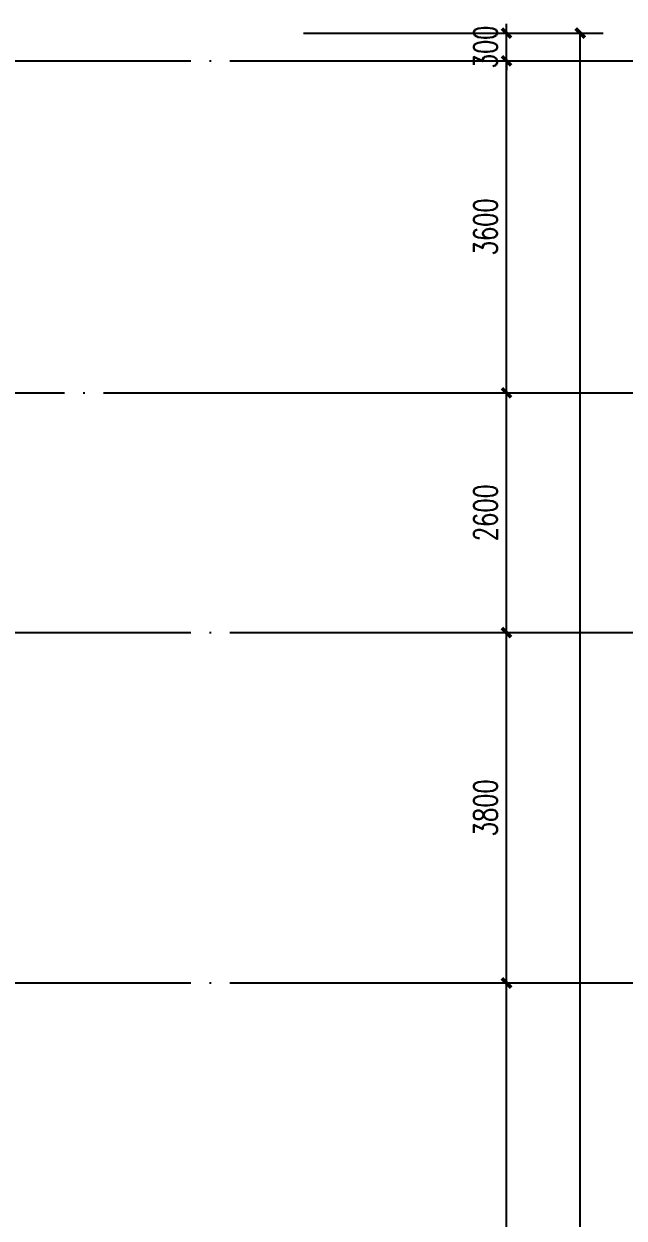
# Model space of a CAD drawing. Extents: x -621157 to 1764546, y -106808 to 741893.
# Drawn here: x 608138 to 614644, y 131982 to 144932 of the extents above; entities that cross this region are included whole.
import ezdxf
from ezdxf.xclip import XClip

# ---------------------------------------------------------------- set-up
doc = ezdxf.new("R2010")
doc.units = 0
doc.header["$LTSCALE"] = 1000
doc.header["$MEASUREMENT"] = 0
doc.header["$XCLIPFRAME"] = 0
doc.linetypes.add('XREF-A-101-平面图_t3$0$DOTE', pattern=[2.42, 2, -0.2, 0.02, -0.2])
for name, color, linetype in [('0-底图', 7, 'Continuous'), ('XREF-A-101-平面图_t3$0$A-DOTE', 8, 'Continuous'), ('XREF-A-101-平面图_t3$0$AXIS', 8, 'Continuous')]:
    doc.layers.add(name, color=color, linetype=linetype)
doc.styles.add('XREF-A-101-平面图_t3$0$A-DIM_T3', font='SIMPLEX', dxfattribs={"width": 0.705882, "bigfont": 'GBCBIG'})
doc.dimstyles.new('XREF-A-101-平面图_t3$0$A-DIM-100', dxfattribs={"dimscale": 100, "dimtxt": 2.55, "dimasz": 1, "dimexe": 2.5, "dimexo": 3, "dimgap": 1, "dimtad": 1, "dimdec": 0, "dimzin": 0, "dimdsep": 46, "dimtxsty": 'XREF-A-101-平面图_t3$0$A-DIM_T3', "dimblk": 'XREF-A-101-平面图_t3$0$_ArchTick', "dimcen": 0.09, "dimclrt": 7, "dimazin": 2, "dimtfac": 1, "dimtdec": 0, "dimtix": 1, "dimtmove": 2, "dimatfit": 3, "dimfxl": 0, "dimtolj": 1, "dimtzin": 0, "dimarcsym": 0})

# ---------------------------------------------------------------- blocks, each defined once
blk = doc.blocks.new('XREF-A-101-平面图_t3$0$_ArchTick')
at = {"color": 0, "linetype": 'ByBlock', "const_width": 0.4}
blk.add_lwpolyline([(-0.5, -0.5), (0.5, 0.5)], dxfattribs=at)
blk = doc.blocks.new('*D25473')
at = {"layer": 'Defpoints', "color": 0}
for p in [(69800, 40300), (73100, 40300), (69800, -300)]:
    blk.add_point(p, dxfattribs=at)
at = {"layer": 'XREF-A-101-平面图_t3$0$AXIS', "color": 0, "lineweight": -2}
for p, q in [((70100, 40300), (73350, 40300)), ((73100, -300), (73100, 40300)), ((70100, -300), (73350, -300))]:
    blk.add_line(p, q, dxfattribs=at)
at = {"layer": 'XREF-A-101-平面图_t3$0$AXIS', "color": 0, "linetype": 'ByBlock', "lineweight": -2, "xscale": 100, "yscale": 100, "zscale": 100}
for p, rotation in [((73100, 40300), 90), ((73100, -300), 270)]:
    blk.add_blockref('XREF-A-101-平面图_t3$0$_ArchTick', p, dxfattribs=dict(at, rotation=rotation))
at = {"layer": 'XREF-A-101-平面图_t3$0$AXIS', "color": 7, "insert": (72873, 20000), "char_height": 255, "attachment_point": 5, "rotation": 90, "style": 'XREF-A-101-平面图_t3$0$A-DIM_T3'}
blk.add_mtext('\\A1;40600', dxfattribs=at)
blk = doc.blocks.new('*D25478')
at = {"layer": 'Defpoints', "color": 0}
for p in [(69800, 30000), (72300, 30000), (69800, 20000)]:
    blk.add_point(p, dxfattribs=at)
at = {"layer": 'XREF-A-101-平面图_t3$0$AXIS', "color": 0, "lineweight": -2}
for p, q in [((70100, 30000), (72550, 30000)), ((72300, 20000), (72300, 30000)), ((70100, 20000), (72550, 20000))]:
    blk.add_line(p, q, dxfattribs=at)
at = {"layer": 'XREF-A-101-平面图_t3$0$AXIS', "color": 0, "linetype": 'ByBlock', "lineweight": -2, "xscale": 100, "yscale": 100, "zscale": 100}
for p, rotation in [((72300, 30000), 90), ((72300, 20000), 270)]:
    blk.add_blockref('XREF-A-101-平面图_t3$0$_ArchTick', p, dxfattribs=dict(at, rotation=rotation))
at = {"layer": 'XREF-A-101-平面图_t3$0$AXIS', "color": 7, "insert": (72073, 25000), "char_height": 255, "attachment_point": 5, "rotation": 90, "style": 'XREF-A-101-平面图_t3$0$A-DIM_T3'}
blk.add_mtext('\\A1;10000', dxfattribs=at)
blk = doc.blocks.new('*D25479')
at = {"layer": 'Defpoints', "color": 0}
for p in [(69800, 33800), (72300, 33800), (69800, 30000)]:
    blk.add_point(p, dxfattribs=at)
at = {"layer": 'XREF-A-101-平面图_t3$0$AXIS', "color": 0, "lineweight": -2}
for p, q in [((70100, 33800), (72550, 33800)), ((72300, 30000), (72300, 33800)), ((70100, 30000), (72550, 30000))]:
    blk.add_line(p, q, dxfattribs=at)
at = {"layer": 'XREF-A-101-平面图_t3$0$AXIS', "color": 0, "linetype": 'ByBlock', "lineweight": -2, "xscale": 100, "yscale": 100, "zscale": 100}
for p, rotation in [((72300, 33800), 90), ((72300, 30000), 270)]:
    blk.add_blockref('XREF-A-101-平面图_t3$0$_ArchTick', p, dxfattribs=dict(at, rotation=rotation))
at = {"layer": 'XREF-A-101-平面图_t3$0$AXIS', "color": 7, "insert": (72073, 31900), "char_height": 255, "attachment_point": 5, "rotation": 90, "style": 'XREF-A-101-平面图_t3$0$A-DIM_T3'}
blk.add_mtext('\\A1;3800', dxfattribs=at)
blk = doc.blocks.new('*D25480')
at = {"layer": 'Defpoints', "color": 0}
for p in [(69800, 36400), (72300, 36400), (69800, 33800)]:
    blk.add_point(p, dxfattribs=at)
at = {"layer": 'XREF-A-101-平面图_t3$0$AXIS', "color": 0, "lineweight": -2}
for p, q in [((70100, 36400), (72550, 36400)), ((72300, 33800), (72300, 36400)), ((70100, 33800), (72550, 33800))]:
    blk.add_line(p, q, dxfattribs=at)
at = {"layer": 'XREF-A-101-平面图_t3$0$AXIS', "color": 0, "linetype": 'ByBlock', "lineweight": -2, "xscale": 100, "yscale": 100, "zscale": 100}
for p, rotation in [((72300, 36400), 90), ((72300, 33800), 270)]:
    blk.add_blockref('XREF-A-101-平面图_t3$0$_ArchTick', p, dxfattribs=dict(at, rotation=rotation))
at = {"layer": 'XREF-A-101-平面图_t3$0$AXIS', "color": 7, "insert": (72073, 35100), "char_height": 255, "attachment_point": 5, "rotation": 90, "style": 'XREF-A-101-平面图_t3$0$A-DIM_T3'}
blk.add_mtext('\\A1;2600', dxfattribs=at)
blk = doc.blocks.new('*D25481')
at = {"layer": 'Defpoints', "color": 0}
for p in [(69800, 40000), (72300, 40000), (69800, 36400)]:
    blk.add_point(p, dxfattribs=at)
at = {"layer": 'XREF-A-101-平面图_t3$0$AXIS', "color": 0, "lineweight": -2}
for p, q in [((70100, 40000), (72550, 40000)), ((72300, 36400), (72300, 40000)), ((70100, 36400), (72550, 36400))]:
    blk.add_line(p, q, dxfattribs=at)
at = {"layer": 'XREF-A-101-平面图_t3$0$AXIS', "color": 0, "linetype": 'ByBlock', "lineweight": -2, "xscale": 100, "yscale": 100, "zscale": 100}
for p, rotation in [((72300, 40000), 90), ((72300, 36400), 270)]:
    blk.add_blockref('XREF-A-101-平面图_t3$0$_ArchTick', p, dxfattribs=dict(at, rotation=rotation))
at = {"layer": 'XREF-A-101-平面图_t3$0$AXIS', "color": 7, "insert": (72073, 38200), "char_height": 255, "attachment_point": 5, "rotation": 90, "style": 'XREF-A-101-平面图_t3$0$A-DIM_T3'}
blk.add_mtext('\\A1;3600', dxfattribs=at)
blk = doc.blocks.new('*D25482')
at = {"layer": 'Defpoints', "color": 0}
for p in [(69800, 40300), (72300, 40300), (69800, 40000)]:
    blk.add_point(p, dxfattribs=at)
at = {"layer": 'XREF-A-101-平面图_t3$0$AXIS', "color": 0, "lineweight": -2}
for p, q in [((70100, 40300), (72550, 40300)), ((72300, 40300), (72300, 40400)), ((72300, 40000), (72300, 40300)), ((70100, 40000), (72550, 40000)), ((72300, 40000), (72300, 39900))]:
    blk.add_line(p, q, dxfattribs=at)
at = {"layer": 'XREF-A-101-平面图_t3$0$AXIS', "color": 0, "linetype": 'ByBlock', "lineweight": -2, "xscale": 100, "yscale": 100, "zscale": 100}
for p, rotation in [((72300, 40300), 270), ((72300, 40000), 90)]:
    blk.add_blockref('XREF-A-101-平面图_t3$0$_ArchTick', p, dxfattribs=dict(at, rotation=rotation))
at = {"layer": 'XREF-A-101-平面图_t3$0$AXIS', "color": 7, "insert": (72073, 40150), "char_height": 255, "attachment_point": 5, "rotation": 90, "style": 'XREF-A-101-平面图_t3$0$A-DIM_T3'}
blk.add_mtext('\\A1;300', dxfattribs=at)
blk = doc.blocks.new('XREF-A-101-平面图_t3$0$轴网(3)')
at = {"layer": 'XREF-A-101-平面图_t3$0$A-DOTE', "linetype": 'XREF-A-101-平面图_t3$0$DOTE'}
for p, q in [((-3300, 40000), (69800, 40000)), ((55830.8, 36400), (69800, 36400)), ((-3300, 33800), (69800, 33800)), ((-3300, 30000), (69800, 30000))]:
    blk.add_line(p, q, dxfattribs=at)
at = {"layer": 'XREF-A-101-平面图_t3$0$AXIS'}
for p, q in [((69800, 40000), (73800, 40000)), ((69800, 36400), (73800, 36400)), ((69800, 33800), (73800, 33800)), ((69800, 30000), (73800, 30000))]:
    blk.add_line(p, q, dxfattribs=at)
for p1, p2, distance, picture, middle in [((69800, 40000), (69800, 40300), -2500, '*D25482', (72072.5, 40150)), ((69800, -300), (69800, 40300), -3300, '*D25473', (72872.5, 20000)), ((69800, 36400), (69800, 40000), -2500, '*D25481', (72072.5, 38200)), ((69800, 33800), (69800, 36400), -2500, '*D25480', (72072.5, 35100)), ((69800, 30000), (69800, 33800), -2500, '*D25479', (72072.5, 31900)), ((69800, 20000), (69800, 30000), -2500, '*D25478', (72072.5, 25000))]:
    dim = blk.add_aligned_dim(p1=p1, p2=p2, distance=distance, dimstyle='XREF-A-101-平面图_t3$0$A-DIM-100', dxfattribs=at)
    dim.commit()
    dim.dimension.update_dxf_attribs({"geometry": picture, "text_midpoint": middle})
blk = doc.blocks.new('XREF-A-101-平面图_t3')
at = {"layer": 'XREF-A-101-平面图_t3$0$A-DOTE'}
blk.add_blockref('XREF-A-101-平面图_t3$0$轴网(3)', (200000, 300000), dxfattribs=at)

msp = doc.modelspace()

# ---------------------------------------------------------------- block references
at = {"layer": '0-底图'}
ref = msp.add_blockref('XREF-A-101-平面图_t3', (341069, -195468), dxfattribs=at)
XClip(ref).set_block_clipping_path([(188448.3743934482, 326558.5441184833), (279528.158095957, 347442.7434896522)])

doc.saveas('drawing.dxf')
